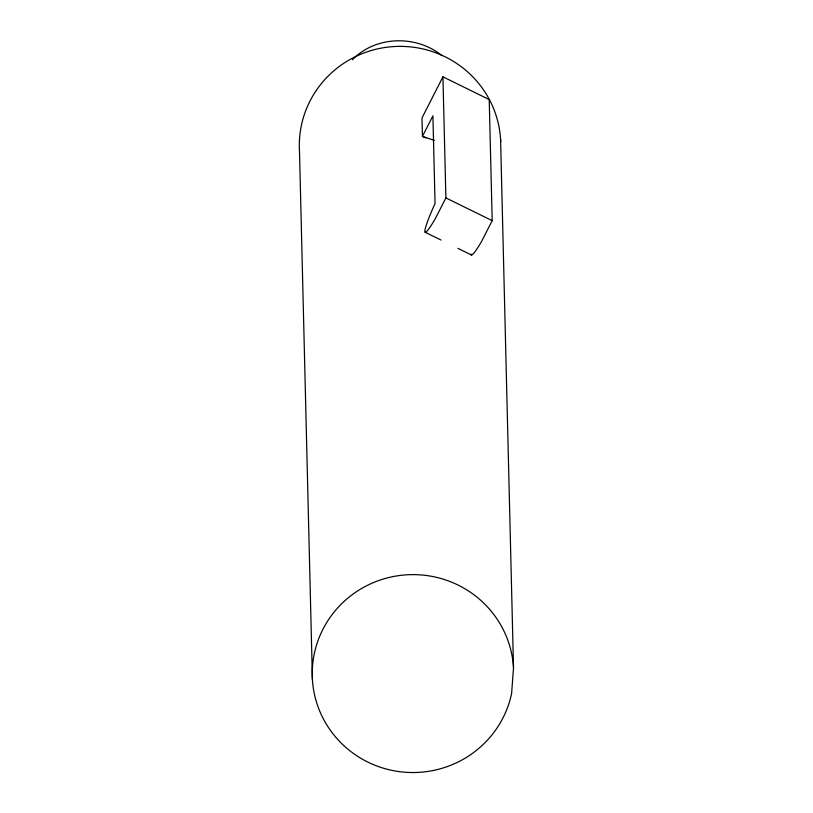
<?xml version="1.0" encoding="UTF-8"?>
<svg xmlns="http://www.w3.org/2000/svg" width="813" height="813" viewBox="0 0 813 813"><rect width="100%" height="100%" fill="white"/><g stroke="black" fill="none" stroke-linecap="round" stroke-linejoin="round"><path stroke-width="1.22" d="M513.511 667.625L511.631 693.387A100.731 98.952 -1.4 0 1 352.903 753.072A100.731 98.952 -1.4 0 1 365.057 586.569A100.731 98.952 -1.4 0 1 513.511 667.625L500.584 139.379M471.134 254.134A46.199 4.055 -63.8 0 0 481.713 241.207L492.19 220.658L489.223 99.562L442.933 76.829L421.998 117.926L422.445 136.371L425.829 138.027M442.933 76.829L445.89 197.925L435.422 218.473A46.199 4.055 -63.8 0 1 424.843 231.4A46.199 4.055 -63.8 0 1 435.057 203.494L432.912 115.822L422.445 136.371L434.274 140.385M352.446 59.776C375.525 35.65 416.439 34.766 441.967 55.67M445.89 197.925L492.19 220.658M425.199 232.284L441.002 240.038M457.932 248.361L471.489 255.018M312.416 679.526L299.489 151.279A100.731 98.952 -1.4 0 1 395.311 46.483A100.731 98.952 -1.4 0 1 500.706 141.818"/></g></svg>
